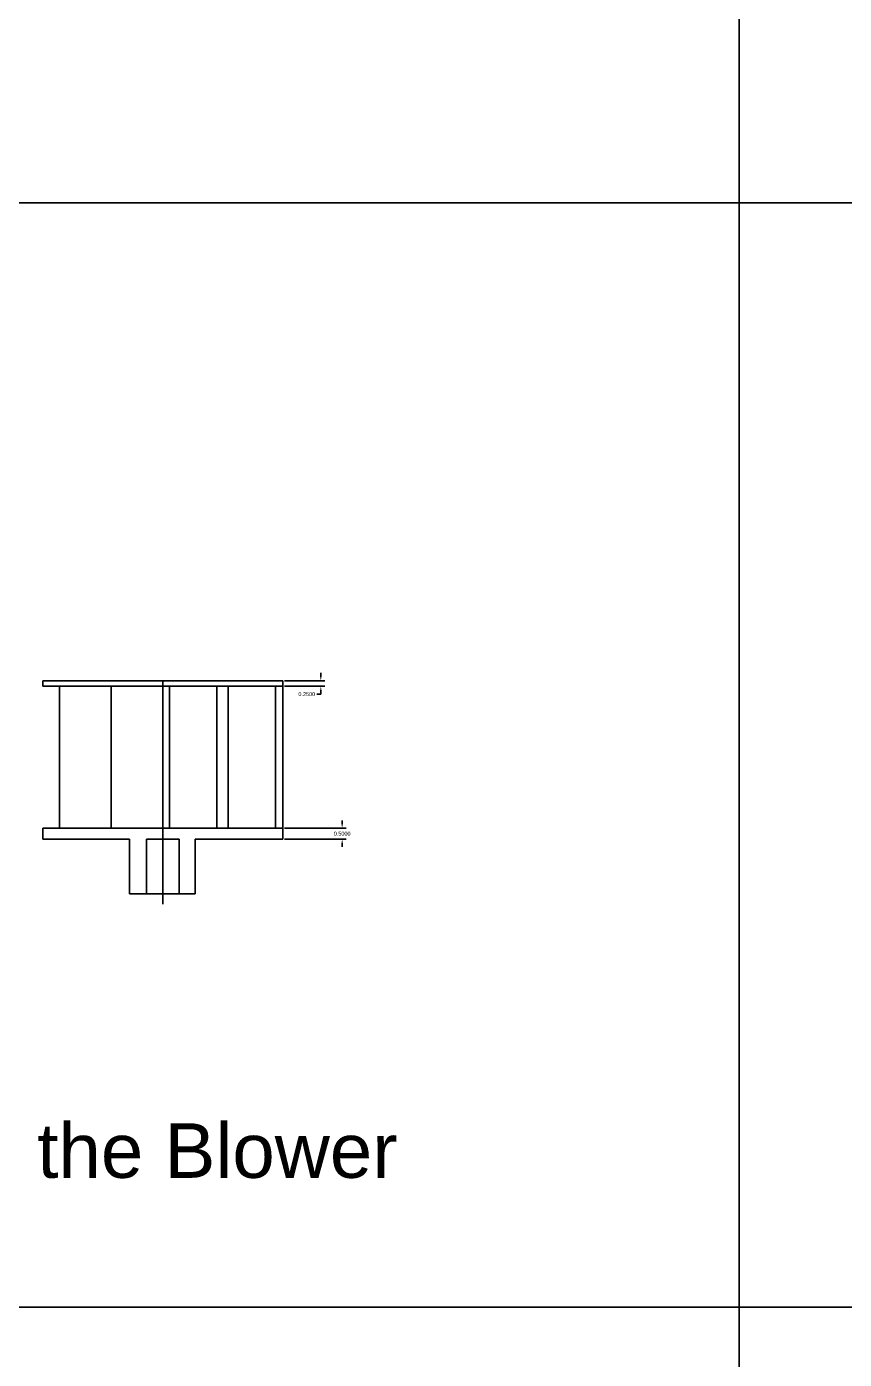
# Model space of a CAD drawing. Header units: millimetres. Extents: x 34830 to 39055, y 27793 to 28482.
# Drawn here: x 35250.3 to 35287.7, y 27854 to 27915.1 of the extents above; entities that cross this region are included whole.
import ezdxf

# ---------------------------------------------------------------- set-up
doc = ezdxf.new("R2010")
doc.units = ezdxf.units.MM
doc.linetypes.add('ACAD_ISO02W100', pattern=[15, 12, -3])
doc.layers.add('blower', color=7, linetype='Continuous')
doc.layers.add('dotted', color=5, linetype='ACAD_ISO02W100', plot=False)
doc.styles.get("Standard").update_dxf_attribs({"font": 'arial.ttf'})
doc.dimstyles.get("Standard").update_dxf_attribs({"dimtxt": 0.18, "dimasz": 0.18, "dimexe": 0.18, "dimexo": 0.0625, "dimgap": 0.09, "dimtad": 0, "dimtih": 1, "dimtoh": 1, "dimdec": 4, "dimzin": 0, "dimdsep": 46, "dimtxsty": 'Standard', "dimcen": 0.09, "dimadec": 0, "dimazin": 0, "dimtfac": 1, "dimtdec": 4, "dimtofl": 0, "dimtmove": 0, "dimatfit": 3, "dimfxl": 1, "dimtolj": 1, "dimtzin": 0, "dimarcsym": 0})

# ---------------------------------------------------------------- blocks, each defined once
blk = doc.blocks.new('*D52')
at = {"layer": 'blower', "color": 0, "lineweight": -2, "transparency": 16777216}
for p, q in [((35264.751, 27878.535), (35264.751, 27878.715)), ((35262.104, 27878.355), (35264.931, 27878.355)), ((35262.104, 27877.855), (35264.931, 27877.855)), ((35264.751, 27877.675), (35264.751, 27877.495))]:
    blk.add_line(p, q, dxfattribs=at)
at = {"layer": 'blower', "color": 0, "transparency": 16777216}
for points in [[(35264.721, 27878.535), (35264.781, 27878.535), (35264.751, 27878.355)], [(35264.721, 27877.675), (35264.781, 27877.675), (35264.751, 27877.855)]]:
    blk.add_solid(points, dxfattribs=at)
at = {"layer": 'Defpoints', "color": 0, "transparency": 16777216}
for p in [(35262.041, 27878.355), (35262.041, 27877.855), (35264.751, 27877.855)]:
    blk.add_point(p, dxfattribs=at)
at = {"layer": 'blower', "color": 0, "transparency": 16777216, "insert": (35264.751, 27878.105), "char_height": 0.18, "attachment_point": 5}
blk.add_mtext('\\A1;0.5000', dxfattribs=at)
blk = doc.blocks.new('*D53')
at = {"layer": 'blower', "color": 0, "lineweight": -2, "transparency": 16777216}
for p, q in [((35263.774, 27885.285), (35263.774, 27885.465)), ((35262.104, 27885.105), (35263.954, 27885.105)), ((35262.104, 27884.855), (35263.954, 27884.855)), ((35263.774, 27884.675), (35263.774, 27884.495)), ((35263.774, 27884.495), (35263.594, 27884.495))]:
    blk.add_line(p, q, dxfattribs=at)
at = {"layer": 'blower', "color": 0, "transparency": 16777216}
for points in [[(35263.744, 27885.285), (35263.804, 27885.285), (35263.774, 27885.105)], [(35263.744, 27884.675), (35263.804, 27884.675), (35263.774, 27884.855)]]:
    blk.add_solid(points, dxfattribs=at)
at = {"layer": 'Defpoints', "color": 0, "transparency": 16777216}
for p in [(35262.041, 27885.105), (35262.041, 27884.855), (35263.774, 27884.855)]:
    blk.add_point(p, dxfattribs=at)
at = {"layer": 'blower', "color": 0, "transparency": 16777216, "insert": (35263.131, 27884.495), "char_height": 0.18, "attachment_point": 5}
blk.add_mtext('\\A1;0.2500', dxfattribs=at)

msp = doc.modelspace()

# ---------------------------------------------------------------- linework, layer by layer
for p, q in [((35282.92532, 27977.29391), (35282.92532, 27792.98766)), ((35214.29248, 27907.00036), (35369.75387, 27907.00036)), ((35255.7913, 27875.35482), (35257.2913, 27875.35482)), ((35214.29248, 27856.4233), (35369.75387, 27856.4233))]:
    msp.add_line(p, q)
at = {"layer": 'blower'}
for p, q in [((35251.0413, 27885.10482), (35262.0413, 27885.10482)), ((35251.0413, 27885.10482), (35251.0413, 27884.85482)), ((35251.0413, 27884.85482), (35262.0413, 27884.85482)), ((35251.80387, 27884.38214), (35251.80387, 27884.85482)), ((35254.17259, 27884.85482), (35254.17259, 27878.35482)), ((35256.5413, 27877.85482), (35256.5413, 27885.10482)), ((35256.84391, 27884.58431), (35256.84391, 27884.85482)), ((35256.84391, 27884.58431), (35256.84391, 27878.35482)), ((35259.00657, 27884.58431), (35259.00657, 27884.85482)), ((35259.00657, 27884.58431), (35259.00657, 27878.35482)), ((35259.53705, 27884.58431), (35259.53705, 27884.85482)), ((35259.53705, 27884.58431), (35259.53705, 27878.35482)), ((35261.69971, 27884.58431), (35261.69971, 27884.85482)), ((35261.69971, 27884.58431), (35261.69971, 27878.35482)), ((35262.0413, 27884.85482), (35262.0413, 27885.10482)), ((35262.0413, 27885.10482), (35262.0413, 27878.35482)), ((35251.80387, 27884.38214), (35251.80387, 27878.35482)), ((35251.0413, 27877.85482), (35251.0413, 27878.35482)), ((35251.0413, 27878.35482), (35262.0413, 27878.35482)), ((35255.01949, 27877.85482), (35251.0413, 27877.85482)), ((35255.01949, 27877.85482), (35255.01949, 27875.35482)), ((35255.7913, 27875.35482), (35255.7913, 27877.85482)), ((35257.2913, 27877.85482), (35255.7913, 27877.85482)), ((35257.2913, 27875.35482), (35257.2913, 27877.85482)), ((35262.0413, 27877.85482), (35258.01949, 27877.85482)), ((35258.01949, 27875.35482), (35258.01949, 27877.85482)), ((35262.0413, 27878.35482), (35262.0413, 27877.85482)), ((35255.01949, 27875.35482), (35258.01949, 27875.35482))]:
    msp.add_line(p, q, dxfattribs=at)
at = {"layer": 'dotted'}
msp.add_line((35256.5413, 27877.85482), (35256.5413, 27874.87941), dxfattribs=at)

# ---------------------------------------------------------------- texts
at = {"insert": (35229.44031, 27864.84146), "char_height": 2.5, "attachment_point": 1}
msp.add_mtext('Dinentions of the Blower', dxfattribs=at)

# ---------------------------------------------------------------- dimensions: what is measured, and where the dimension line sits
at = {"layer": 'blower'}
for base, p1, p2, picture, middle in [((35263.77426, 27884.85482), (35262.0413, 27885.10482), (35262.0413, 27884.85482), '*D53', (35263.13094, 27884.49482)), ((35264.75139, 27877.85482), (35262.0413, 27878.35482), (35262.0413, 27877.85482), '*D52', (35264.75139, 27878.10482))]:
    dim = msp.add_linear_dim(base=base, p1=p1, p2=p2, angle=90, dimstyle='Standard', dxfattribs=at)
    dim.commit()
    dim.dimension.update_dxf_attribs({"geometry": picture, "text_midpoint": middle})

doc.saveas('drawing.dxf')
